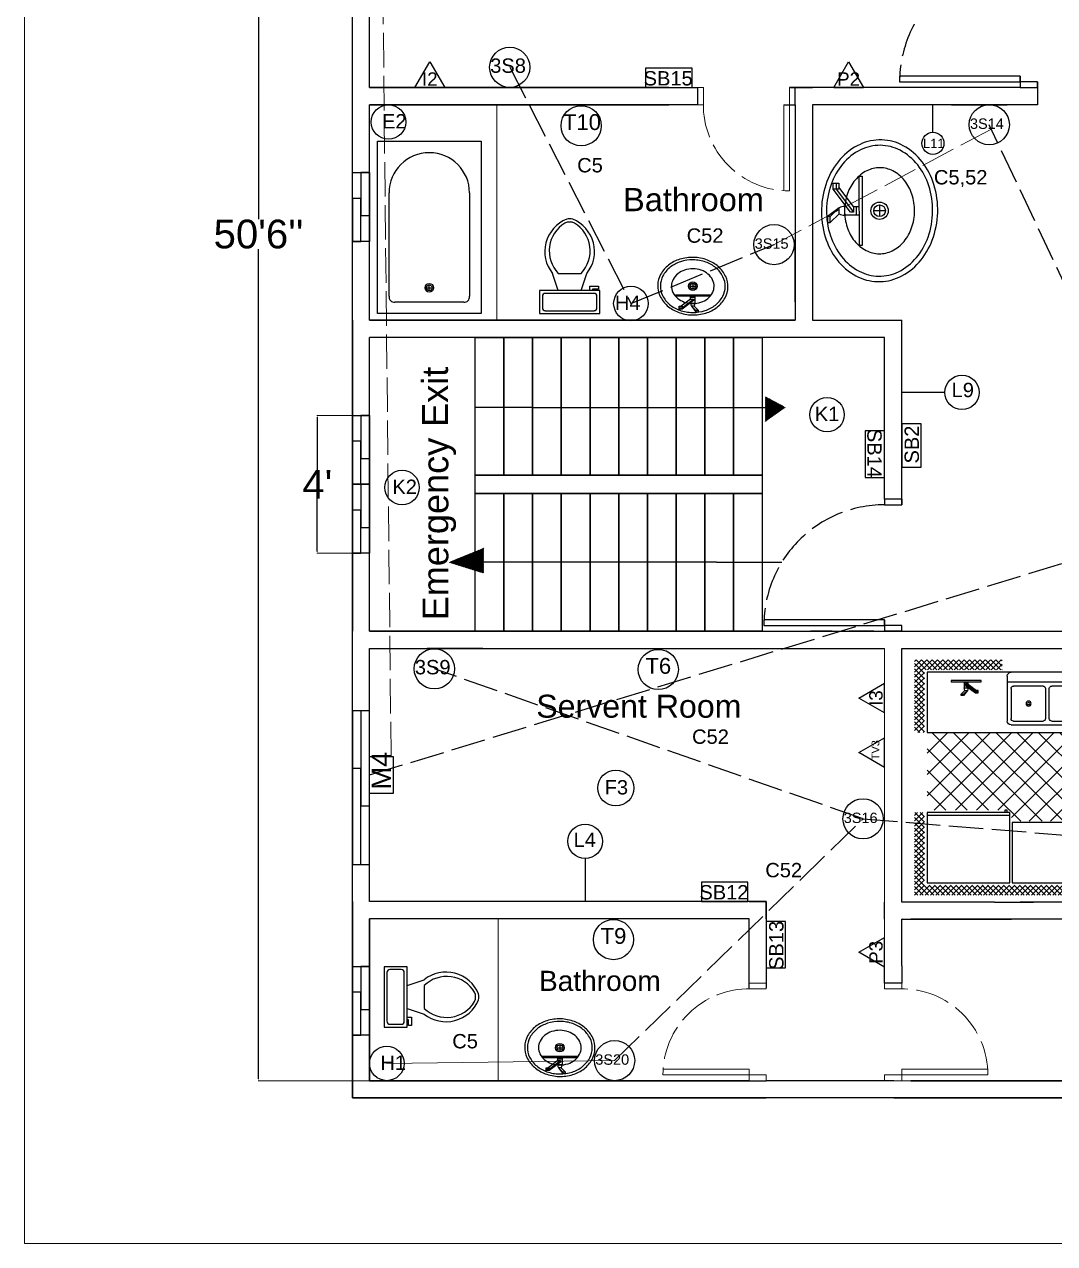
# Model space of a CAD drawing. Header units: inches. Extents: x 1396 to 31789, y 4626 to 27828.
# Drawn here: x 22454.5 to 22813.2, y 26054 to 26478.6 of the extents above; entities that cross this region are included whole.
import ezdxf
from ezdxf.enums import TextEntityAlignment as Align

# ---------------------------------------------------------------- set-up
doc = ezdxf.new("R2010")
doc.units = ezdxf.units.IN
doc.header["$MEASUREMENT"] = 0
doc.linetypes.add('ACAD_ISO02W100', pattern=[15, 12, -3])
doc.layers.add('bath', color=4, linetype='Continuous')
doc.layers.add('Heavy Load', color=3, linetype='ACAD_ISO02W100')
doc.layers.add('text', color=6, linetype='Continuous', lineweight=9)
doc.styles.add('Arial', font='arial.ttf')
doc.styles.get("Standard").update_dxf_attribs({"font": 'arial.ttf'})
doc.dimstyles.new('civil layout', dxfattribs={"dimtxt": 10, "dimasz": 0.625, "dimexe": 0.18, "dimexo": 0.0625, "dimgap": 0.09, "dimtad": 0, "dimtih": 1, "dimtoh": 1, "dimdec": 1, "dimzin": 0, "dimdsep": 46, "dimlunit": 4, "dimtxsty": 'Standard', "dimcen": 0.09, "dimclrd": 256, "dimclre": 256, "dimclrt": 256, "dimadec": 0, "dimazin": 0, "dimtfac": 1.5, "dimtdec": 1, "dimtofl": 0, "dimtmove": 0, "dimatfit": 0, "dimfxl": 1, "dimtolj": 1, "dimtzin": 0, "dimlwe": -1, "dimarcsym": 0})

# ---------------------------------------------------------------- blocks, each defined once
blk = doc.blocks.new('*D299')
at = {"layer": 'Defpoints', "color": 0, "transparency": 16777216}
for p in [(22574.7, 26710.71), (22536.04, 26110.71), (22574.7, 26110.71)]:
    blk.add_point(p, dxfattribs=at)
at = {"layer": 'text', "transparency": 16777216}
for p, q in [((22574.64, 26710.71), (22535.86, 26710.71)), ((22574.64, 26110.71), (22535.86, 26110.71))]:
    blk.add_line(p, q, dxfattribs=at)
at = {"layer": 'text', "lineweight": -2, "transparency": 16777216}
for p, q in [((22536.04, 26710.08), (22536.04, 26410.71)), ((22536.04, 26111.33), (22536.04, 26400.31))]:
    blk.add_line(p, q, dxfattribs=at)
at = {"layer": 'text', "transparency": 16777216}
for points in [[(22535.93, 26710.08), (22536.14, 26710.08), (22536.04, 26710.71)], [(22535.93, 26111.33), (22536.14, 26111.33), (22536.04, 26110.71)]]:
    blk.add_solid(points, dxfattribs=at)
at = {"layer": 'text', "transparency": 16777216, "insert": (22536.04, 26405.51), "char_height": 10, "attachment_point": 5}
blk.add_mtext("\\A1;50'6''", dxfattribs=at)
blk = doc.blocks.new('Toilet - top')
for p, q in [((9.5, -6), (9.5, -2)), ((-8, -8.5), (-8, -8)), ((-7, -8), (-7, -9.5)), ((-4, -8), (-6, -14)), ((4, -8), (6, -14)), ((-10, -8.5), (-8, -8.5)), ((-10, -9.5), (-10, -8.5)), ((-7, -9.5), (-10, -9.5)), ((4, -14), (-4, -14))]:
    blk.add_line(p, q)
blk.add_lwpolyline([(10.5, -8), (10.5, 0), (-10.5, 0), (-10.5, -8)], close=True)
for points in [[(-9.5, -2), (-9.5, -6)], [(8.5, -1), (-8.5, -1)], [(-8.5, -7), (8.5, -7)]]:
    blk.add_lwpolyline(points)
for centre, radius, start, end in [((-8.62, -1.88), 0.884, 81.8699, 188.1301), ((8.62, -1.88), 0.884, 351.8699, 98.1301), ((-8.62, -6.12), 0.884, 171.8699, 278.1301), ((8.62, -6.12), 0.884, 261.8699, 8.1301), ((3.52, -21.58), 12.17, 141.4691, 247.9714), ((4.2, -21.82), 11.33, 136.3677, 238.9468), ((-3.52, -21.58), 12.17, 292.0284, 38.5307), ((-4.2, -21.82), 11.33, 301.053, 43.6321), ((0, -27.88), 4, 245.7318, 294.2682), ((0, -29), 4, 254.8605, 285.1395)]:
    blk.add_arc(centre, radius, start, end)
blk = doc.blocks.new('Faucet - single handle front')
for p, q in [((-2, 6), (-2, 5.5)), ((-1, 6), (-2, 6)), ((-0.5, 4), (-2, 5.5)), ((-2, 5.5), (-1, 5.5)), ((-1, 5.5), (-1, 6)), ((0.5, 4), (-1, 6)), ((-1, 5.5), (0.5, 4)), ((-0.25, 2), (3.75, 5)), ((3.75, 4.5), (-0.25, 1.5)), ((3.75, 4.5), (3.75, 5)), ((3.75, 5), (4.75, 5)), ((3.75, 4), (3.75, 4.5)), ((4.75, 4.5), (3.75, 4.5)), ((4.75, 5), (4.75, 4.5)), ((4.75, 4.5), (4.75, 4)), ((-0.75, 3), (0.75, 3)), ((-0.75, 0.5), (-0.75, 3)), ((-0.5, 4), (0.5, 4)), ((0.75, 1.5), (4.08742, 4.003)), ((0.75, 3), (0.75, 2.7386)), ((4.75, 4), (3.75, 4)), ((-0.75, 1), (0.75, 1)), ((-0.25, 1.5), (-0.25, 2)), ((0.75, 1.5), (-0.25, 1.5)), ((0.75, 1.5), (0.75, 0.5))]:
    blk.add_line(p, q)
blk.add_lwpolyline([(-6, 0), (-6, 0.5), (6, 0.5), (6, 0)], close=True)
for centre, start, end in [((1.25426, 3.0302), 151.0646, 180.8629), ((-1.25426, 3.0302), 359.1371, 28.93536)]:
    blk.add_arc(centre, 2.00448, start, end)
blk = doc.blocks.new('Kitchen Layout - 7 x 8 ft')
for p, q in [((-5, 81.32), (2.68, 89)), ((-5, 83.44), (0.56, 89)), ((-5, 85.56), (-1.56, 89)), ((-5, 87.68), (-3.68, 89)), ((-1, 84.97), (-5, 88.97)), ((1.09, 85), (-2.91, 89)), ((3.21, 85), (-0.79, 89)), ((0.81, 85), (4.81, 89)), ((5.34, 85), (1.34, 89)), ((2.93, 85), (6.93, 89)), ((7.46, 85), (3.46, 89)), ((5.05, 85), (9.05, 89)), ((9.58, 85), (5.58, 89)), ((7.17, 85), (11.17, 89)), ((11.7, 85), (7.7, 89)), ((9.29, 85), (13.29, 89)), ((13.82, 85), (9.82, 89)), ((11.41, 85), (15.41, 89)), ((15.94, 85), (11.94, 89)), ((13.53, 85), (17.53, 89)), ((18.06, 85), (14.06, 89)), ((15.65, 85), (19.65, 89)), ((20.18, 85), (16.18, 89)), ((17.78, 85), (21.78, 89)), ((22.31, 85), (18.31, 89)), ((19.9, 85), (23.9, 89)), ((24.43, 85), (20.43, 89)), ((22.02, 85), (26.02, 89)), ((26.55, 85), (22.55, 89)), ((24.14, 85), (28.14, 89)), ((28.67, 85), (24.67, 89)), ((26.26, 85), (30.26, 89)), ((30.79, 85), (26.79, 89)), ((28.38, 85), (32.38, 89)), ((32.91, 85), (28.91, 89)), ((30.5, 85), (34.5, 89)), ((35.03, 85), (31.03, 89)), ((32.63, 85), (36.63, 89)), ((37.16, 85), (33.16, 89)), ((34.75, 85), (38.75, 89)), ((39.28, 85), (35.28, 89)), ((36.87, 85), (40.87, 89)), ((41.4, 85), (37.4, 89)), ((38.99, 85), (42.99, 89)), ((43.52, 85), (39.52, 89)), ((41.11, 85), (45.11, 89)), ((45.64, 85), (41.64, 89)), ((43.23, 85), (47.23, 89)), ((47.76, 85), (43.76, 89)), ((45.35, 85), (49.35, 89)), ((49.88, 85), (45.88, 89)), ((47.47, 85), (51.47, 89)), ((52, 85), (48, 89)), ((49.6, 85), (53.6, 89)), ((54.13, 85), (50.13, 89)), ((51.72, 85), (55.72, 89)), ((56.25, 85), (52.25, 89)), ((53.84, 85), (57.84, 89)), ((58.37, 85), (54.37, 89)), ((55.96, 85), (59.96, 89)), ((60.49, 85), (56.49, 89)), ((58.08, 85), (62.08, 89)), ((62.61, 85), (58.61, 89)), ((60.2, 85), (64.2, 89)), ((64.73, 85), (60.73, 89)), ((62.32, 85), (66.32, 89)), ((66.85, 85), (62.85, 89)), ((64.45, 85), (68.45, 89)), ((68.97, 85), (64.97, 89)), ((66.57, 85), (70.57, 89)), ((71.1, 85), (67.1, 89)), ((68.69, 85), (72.69, 89)), ((73.22, 85), (69.22, 89)), ((70.81, 85), (74.81, 89)), ((75.34, 85), (71.34, 89)), ((72.93, 85), (76.93, 89)), ((77.46, 85), (73.46, 89)), ((75.05, 85), (79.05, 89)), ((79.58, 85), (75.58, 89)), ((77.17, 85), (81.17, 89)), ((81.7, 85), (77.7, 89)), ((79.29, 85), (83.29, 89)), ((83.82, 85), (79.82, 89)), ((81.42, 85), (85.42, 89)), ((85.95, 85), (81.95, 89)), ((83.54, 85), (87.54, 89)), ((88.07, 85), (84.07, 89)), ((85.66, 85), (89.66, 89)), ((90.19, 85), (86.19, 89)), ((87.78, 85), (91.78, 89)), ((92.31, 85), (88.31, 89)), ((89.9, 85), (93.9, 89)), ((94.43, 85), (90.43, 89)), ((92.02, 85), (96.02, 89)), ((96.55, 85), (92.55, 89)), ((94.14, 85), (98.14, 89)), ((101, 82.67), (94.67, 89)), ((96.27, 85), (100.27, 89)), ((101, 84.79), (96.79, 89)), ((101, 86.92), (98.92, 89)), ((-1, 82.85), (-5, 86.85)), ((-1, 80.73), (-5, 84.73)), ((-5, 79.19), (-1, 83.19)), ((34, 84), (96, 84)), ((34, 60), (34, 84)), ((96, 84), (96, 60)), ((97, 83.61), (101, 87.61)), ((97, 81.49), (101, 85.49)), ((101, 80.55), (97, 84.55)), ((97, 79.37), (101, 83.37)), ((-1, 78.61), (-5, 82.61)), ((-5, 77.07), (-1, 81.07)), ((-1, 76.49), (-5, 80.49)), ((-5, 74.95), (-1, 78.95)), ((-1, 74.36), (-5, 78.36)), ((74, 81), (95, 81)), ((101, 78.43), (97, 82.43)), ((97, 77.25), (101, 81.25)), ((101, 76.31), (97, 80.31)), ((97, 75.13), (101, 79.13)), ((101, 74.19), (97, 78.19)), ((-5, 72.83), (-1, 76.83)), ((-1, 72.24), (-5, 76.24)), ((-5, 70.71), (-1, 74.71)), ((-1, 70.12), (-5, 74.12)), ((97, 73.01), (101, 77.01)), ((101, 72.07), (97, 76.07)), ((97, 70.89), (101, 74.89)), ((101, 69.95), (97, 73.95)), ((-5, 68.59), (-1, 72.59)), ((-1, 68), (-5, 72)), ((-5, 66.47), (-1, 70.47)), ((-1, 65.88), (-5, 69.88)), ((-5, 64.35), (-1, 68.35)), ((97, 68.76), (101, 72.76)), ((101, 67.82), (97, 71.82)), ((97, 66.64), (101, 70.64)), ((101, 65.7), (97, 69.7)), ((97, 64.52), (101, 68.52)), ((-1, 63.76), (-5, 67.76)), ((-5, 62.22), (-1, 66.22)), ((-1, 61.64), (-5, 65.64)), ((-5, 60.1), (-1, 64.1)), ((-1, 59.52), (-5, 63.52)), ((101, 63.58), (97, 67.58)), ((97, 62.4), (101, 66.4)), ((101, 61.46), (97, 65.46)), ((97, 60.28), (101, 64.28)), ((100.34, 60), (97, 63.34)), ((-5, 57.98), (-1, 61.98)), ((-1, 57.39), (-5, 61.39)), ((-1.73, 56), (-5, 59.27)), ((-4.86, 56), (-1, 59.86)), ((10.4, 24), (45.9, 59.5)), ((18.88, 24), (54.38, 59.5)), ((27.37, 24), (62.87, 59.5)), ((33.03, 55.11), (37.41, 59.5)), ((96, 60), (34, 60)), ((35.85, 24), (71.35, 59.5)), ((76.2, 24), (40.7, 59.5)), ((84.68, 24), (49.18, 59.5)), ((93.17, 24), (57.67, 59.5)), ((61.31, 24), (96, 58.69)), ((96, 29.65), (66.15, 59.5)), ((80, 60), (80, 59)), ((82, 59), (82, 60)), ((87, 59), (87, 60)), ((89, 60), (89, 59)), ((98.22, 60), (97, 61.22)), ((98.84, 60), (101, 62.16)), ((100.96, 60), (101, 60.04)), ((-3.85, 56), (-5, 57.15)), ((-2.74, 56), (-1, 57.74)), ((0, 57), (33, 57)), ((0, 30.57), (24.43, 55)), ((0, 39.06), (15.94, 55)), ((0, 47.54), (7.46, 55)), ((1.91, 24), (32.91, 55)), ((33.77, 24), (2.77, 55)), ((42.26, 24), (11.26, 55)), ((50.74, 24), (19.74, 55)), ((59.23, 24), (28.23, 55)), ((31, 55), (31, 56)), ((32, 55), (31, 55)), ((32, 56), (32, 55)), ((67.71, 24), (33.68, 58.04)), ((44.34, 24), (77.84, 57.5)), ((52.82, 24), (86.32, 57.5)), ((96, 38.14), (76.64, 57.5)), ((96, 46.63), (85.13, 57.5)), ((96, 55.11), (93.57, 57.54)), ((25.29, 24), (0, 49.29)), ((69.79, 24), (96, 50.21)), ((16.8, 24), (0, 40.8)), ((78.28, 24), (96, 41.72)), ((8.32, 24), (0, 32.32)), ((86.76, 24), (96, 33.24)), ((95.25, 24), (96, 24.75)), ((-5, 21.92), (-2.92, 24)), ((-5, 19.8), (-1, 23.8)), ((-1, 19.21), (-5, 23.21)), ((-5, 17.68), (-1, 21.68)), ((-1, 17.09), (-5, 21.09)), ((-5, 15.55), (-1, 19.55)), ((-1, 21.33), (-3.67, 24)), ((-1, 23.45), (-1.55, 24)), ((0, 24), (96, 24)), ((0, 0), (0, 24)), ((96, 24), (96, 0)), ((97, 22.1), (98.9, 24)), ((97, 19.97), (101, 23.97)), ((101, 19.03), (97, 23.03)), ((97, 17.85), (101, 21.85)), ((101, 16.91), (97, 20.91)), ((97, 15.73), (101, 19.73)), ((101, 21.16), (98.16, 24)), ((101, 23.28), (100.28, 24)), ((-1, 14.97), (-5, 18.97)), ((-5, 13.43), (-1, 17.43)), ((-1, 12.85), (-5, 16.85)), ((-5, 11.31), (-1, 15.31)), ((-1, 10.73), (-5, 14.73)), ((47.25, 6.5), (47.25, 18.5)), ((48.75, 18.5), (48.75, 6.5)), ((101, 14.79), (97, 18.79)), ((97, 13.61), (101, 17.61)), ((101, 12.67), (97, 16.67)), ((97, 11.49), (101, 15.49)), ((-5, 9.19), (-1, 13.19)), ((-1, 8.6), (-5, 12.6)), ((-5, 7.07), (-1, 11.07)), ((-1, 6.48), (-5, 10.48)), ((101, 10.55), (97, 14.55)), ((97, 9.37), (101, 13.37)), ((101, 8.43), (97, 12.43)), ((97, 7.25), (101, 11.25)), ((101, 6.31), (97, 10.31)), ((-5, 4.95), (-1, 8.95)), ((-1, 4.36), (-5, 8.36)), ((-5, 2.83), (-1, 6.83)), ((-1, 2.24), (-5, 6.24)), ((97, 5.12), (101, 9.12)), ((101, 4.18), (97, 8.18)), ((97, 3), (101, 7)), ((101, 2.06), (97, 6.06)), ((97, 0.88), (101, 4.88)), ((-5, 0.71), (-1, 4.71)), ((-1, 0.12), (-5, 4.12)), ((-5, -1.42), (-1, 2.58)), ((2, -5), (-5, 2)), ((-5, -3.54), (-1, 0.46)), ((96, 0), (0, 0)), ((64, 4), (32, 4)), ((93.24, -5), (101, 2.76)), ((95.36, -5), (101, 0.64)), ((101, -0.06), (97, 3.94)), ((101, -2.18), (97, 1.82)), ((-0.12, -5), (-5, -0.12)), ((-2.25, -5), (-5, -2.25)), ((-4.37, -5), (-5, -4.37)), ((-4.34, -5), (-0.34, -1)), ((-2.22, -5), (1.78, -1)), ((-0.1, -5), (3.9, -1)), ((4.12, -5), (0.12, -1)), ((2.02, -5), (6.02, -1)), ((6.24, -5), (2.24, -1)), ((4.14, -5), (8.14, -1)), ((8.36, -5), (4.36, -1)), ((6.27, -5), (10.27, -1)), ((10.48, -5), (6.48, -1)), ((8.39, -5), (12.39, -1)), ((12.6, -5), (8.6, -1)), ((10.51, -5), (14.51, -1)), ((14.73, -5), (10.73, -1)), ((12.63, -5), (16.63, -1)), ((16.85, -5), (12.85, -1)), ((14.75, -5), (18.75, -1)), ((18.97, -5), (14.97, -1)), ((16.87, -5), (20.87, -1)), ((21.09, -5), (17.09, -1)), ((18.99, -5), (22.99, -1)), ((23.21, -5), (19.21, -1)), ((21.11, -5), (25.11, -1)), ((25.33, -5), (21.33, -1)), ((23.24, -5), (27.24, -1)), ((27.45, -5), (23.45, -1)), ((25.36, -5), (29.36, -1)), ((29.57, -5), (25.57, -1)), ((27.48, -5), (30, -2.48)), ((30, -3.3), (27.7, -1)), ((29.6, -5), (30, -4.6)), ((30, -1.18), (29.82, -1)), ((66, -2.54), (67.54, -1)), ((66, -4.66), (69.66, -1)), ((69.88, -5), (66, -1.12)), ((67.76, -5), (66, -3.24)), ((67.78, -5), (71.78, -1)), ((72, -5), (68, -1)), ((69.9, -5), (73.9, -1)), ((74.12, -5), (70.12, -1)), ((72.03, -5), (76.03, -1)), ((76.24, -5), (72.24, -1)), ((74.15, -5), (78.15, -1)), ((78.36, -5), (74.36, -1)), ((76.27, -5), (80.27, -1)), ((80.49, -5), (76.49, -1)), ((78.39, -5), (82.39, -1)), ((82.61, -5), (78.61, -1)), ((80.51, -5), (84.51, -1)), ((84.73, -5), (80.73, -1)), ((82.63, -5), (86.63, -1)), ((86.85, -5), (82.85, -1)), ((84.75, -5), (88.75, -1)), ((88.97, -5), (84.97, -1)), ((86.88, -5), (90.88, -1)), ((91.09, -5), (87.09, -1)), ((89, -5), (93, -1)), ((93.21, -5), (89.21, -1)), ((91.12, -5), (95.12, -1)), ((95.34, -5), (91.34, -1)), ((97.46, -5), (93.46, -1)), ((99.58, -5), (95.58, -1)), ((101, -4.3), (97, -0.3)), ((97.48, -5), (101, -1.48)), ((99.6, -5), (101, -3.6))]:
    blk.add_line(p, q)
for points in [[(0, 56), (0, 84), (33, 84), (33, 56)], [(74, 60), (74, 84), (95, 84), (95, 60)], [(76, 58), (76, 59), (93, 59), (93, 58)]]:
    blk.add_lwpolyline(points, close=True)
for points in [[(32, 1.5), (32, 19.5)], [(33.5, 21), (62.5, 21)], [(34.5, 19.5), (46.25, 19.5)], [(49.75, 19.5), (61.5, 19.5)], [(64, 19.5), (64, 1.5)], [(33.5, 6.5), (33.5, 18.5)], [(62.5, 18.5), (62.5, 6.5)], [(46.25, 5.5), (34.5, 5.5)], [(61.5, 5.5), (49.75, 5.5)], [(62.5, 0), (33.5, 0)]]:
    blk.add_lwpolyline(points)
for centre, radius in [((80, 75), 4), ((80, 75), 3), ((89, 75), 3), ((80, 75), 2), ((80, 75), 1), ((89, 75), 2), ((89, 75), 1), ((80, 66), 3), ((89, 66), 4), ((89, 66), 3), ((80, 66), 2), ((80, 66), 1), ((89, 66), 2), ((89, 66), 1), ((40.5, 12.5), 1), ((40.5, 12.5), 0.5), ((55.5, 12.5), 1), ((55.5, 12.5), 0.5)]:
    blk.add_circle(centre, radius)
for centre, radius, start, end in [((33.5, 19.5), 1.5, 90, 180), ((34.5, 18.5), 1, 90, 180), ((46.25, 18.5), 1, 0, 90), ((49.75, 18.5), 1, 90, 180), ((61.5, 18.5), 1, 0, 90), ((62.5, 19.5), 1.5, 0, 90), ((34.5, 6.5), 1, 180, 270), ((46.25, 6.5), 1, 270, 0), ((49.75, 6.5), 1, 180, 270), ((61.5, 6.5), 1, 270, 0), ((33.5, 1.5), 1.5, 180, 270), ((62.5, 1.5), 1.5, 270, 0)]:
    blk.add_arc(centre, radius, start, end)
blk = doc.blocks.new('kitchen')
for name, p in [('Kitchen Layout - 7 x 8 ft', (-101, 3.6)), ('Faucet - single handle front', (-85.44, 6.84))]:
    blk.add_blockref(name, p)
blk = doc.blocks.new('Bath Tub - 26 x 60 in.')
for p, q in [((8, -18), (10, -18)), ((9, -17), (9, -19))]:
    blk.add_line(p, q)
blk.add_lwpolyline([(0, -36), (0, 0), (60, 0), (60, -36)], close=True)
for points in [[(6, -4), (42, -4)], [(4, -30), (4, -6)], [(42, -32), (6, -32)]]:
    blk.add_lwpolyline(points)
for radius in [1.5, 1]:
    blk.add_circle((9, -18), radius)
for centre, radius, start, end in [((5.75, -5.75), 1.77, 81.8699, 188.1301), ((42, -18), 14, 270, 90), ((5.75, -30.25), 1.77, 171.8699, 278.1301)]:
    blk.add_arc(centre, radius, start, end)
blk = doc.blocks.new('Sink - Oval top')
for p, q in [((-1, 0), (1, 0)), ((0, 1), (0, -1))]:
    blk.add_line(p, q)
at = {"linetype": 'Continuous'}
for points in [[(-12.23, 0.39, 0.117634), (-11.46, -3.36, 0.104469), (-8.88, -6.8, 0.090016), (-5.08, -9.07, 0.08192), (-0.32, -10.02, 0.08192), (4.49, -9.38, 0.090016), (8.42, -7.36, 0.104469), (11.22, -4.09, 0.117634), (12.23, -0.39, 0.117634), (11.46, 3.36, 0.104469), (8.88, 6.8, 0.090016), (5.08, 9.07, 0.08192), (0.32, 10.02, 0.08192), (-4.49, 9.38, 0.090016), (-8.42, 7.36, 0.104469), (-11.22, 4.09, 0.117634)], [(-11.29, 0.16, 0.118622), (-10.52, -3.25, 0.104678), (-8.07, -6.36, 0.089562), (-4.54, -8.37, 0.081185), (-0.13, -9.15, 0.081185), (4.3, -8.49, 0.089562), (7.89, -6.58, 0.104678), (10.42, -3.55, 0.118622), (11.29, -0.16, 0.118622), (10.52, 3.25, 0.104678), (8.07, 6.36, 0.089562), (4.54, 8.37, 0.081185), (0.13, 9.15, 0.081185), (-4.3, 8.49, 0.089562), (-7.89, 6.58, 0.104678), (-10.42, 3.55, 0.118622)], [(-7.42, 0.08, 0.118283), (-6.91, -2.17, 0.104607), (-5.29, -4.21, 0.089718), (-2.97, -5.53, 0.081436), (-0.07, -6.04, 0.081436), (2.84, -5.59, 0.089718), (5.2, -4.33, 0.104607), (6.86, -2.32, 0.118283), (7.42, -0.08, 0.118283), (6.91, 2.17, 0.104607), (5.29, 4.21, 0.089718), (2.97, 5.53, 0.081436), (0.07, 6.04, 0.081436), (-2.84, 5.59, 0.089718), (-5.2, 4.33, 0.104607), (-6.86, 2.32, 0.118283)]]:
    blk.add_lwpolyline(points, format="xyb", close=True, dxfattribs=at)
for radius in [1.5, 1]:
    blk.add_circle((0, 0), radius)
blk = doc.blocks.new('*D313')
at = {"layer": 'Defpoints', "color": 0, "transparency": 16777216}
for p in [(22568.7, 26342.41), (22556.5, 26294.41), (22568.7, 26294.41)]:
    blk.add_point(p, dxfattribs=at)
at = {"layer": 'text', "transparency": 16777216}
for p, q in [((22568.64, 26342.41), (22556.32, 26342.41)), ((22568.64, 26294.41), (22556.32, 26294.41))]:
    blk.add_line(p, q, dxfattribs=at)
at = {"layer": 'text', "lineweight": -2, "transparency": 16777216}
for p, q in [((22556.5, 26341.78), (22556.5, 26323.5)), ((22556.5, 26295.03), (22556.5, 26313.32))]:
    blk.add_line(p, q, dxfattribs=at)
at = {"layer": 'text', "transparency": 16777216}
for points in [[(22556.4, 26341.78), (22556.6, 26341.78), (22556.5, 26342.41)], [(22556.4, 26295.03), (22556.6, 26295.03), (22556.5, 26294.41)]]:
    blk.add_solid(points, dxfattribs=at)
at = {"layer": 'text', "transparency": 16777216, "insert": (22556.5, 26318.41), "char_height": 10, "attachment_point": 5}
blk.add_mtext("\\A1;4'", dxfattribs=at)

msp = doc.modelspace()

# ---------------------------------------------------------------- hatches: boundary and pattern name
h = msp.add_hatch()
h.set_pattern_fill('ANSI31', color=256, angle=90)
h.set_pattern_definition([(135, (22765.86607, 26090.14591), (-0.08838835, -0.08838835), [])])
h.paths.add_polyline_path([(22712.55, 26348.88), (22712.55, 26345.15), (22719.41, 26345.15)])
h.paths.add_polyline_path([(22712.55, 26345.15), (22712.55, 26340.31), (22719.41, 26345.15)])
h = msp.add_hatch()
h.set_pattern_fill('ANSI31', color=256, angle=270)
h.set_pattern_definition([(315, (22561.04702, 26546.26727), (0.08838835, 0.08838835), [])])
h.paths.add_polyline_path([(22614.37, 26287.53), (22614.37, 26291.26), (22602.41, 26291.26)])
h.paths.add_polyline_path([(22614.37, 26291.26), (22614.37, 26296.11), (22602.41, 26291.26)])

# ---------------------------------------------------------------- linework, layer by layer
at = {"color": 0}
for p, q in [((22590.5, 26456.56), (22595.68, 26465.54)), ((22595.68, 26465.54), (22600.87, 26456.56)), ((22736.32, 26456.56), (22741.5, 26465.54)), ((22741.5, 26465.54), (22746.68, 26456.56)), ((22590.5, 26456.56), (22600.87, 26456.56)), ((22736.32, 26456.56), (22746.68, 26456.56)), ((22745.02, 26243.96), (22754, 26249.14)), ((22754, 26238.78), (22754, 26249.14)), ((22754, 26238.78), (22745.02, 26243.96)), ((22745.02, 26224.96), (22754, 26230.14)), ((22754, 26219.78), (22754, 26230.14)), ((22754, 26219.78), (22745.02, 26224.96)), ((22745.02, 26155.41), (22754, 26160.6)), ((22754, 26150.23), (22754, 26160.6)), ((22754, 26150.23), (22745.02, 26155.41))]:
    msp.add_line(p, q, dxfattribs=at)
for p, q in [((22770.85, 26441), (22770.85, 26450.6)), ((22796.74, 26450.5), (22777.35, 26450.5)), ((22722.92, 26381.96), (22722.92, 26401.35)), ((22574.7, 26375.55), (22722.92, 26375.55)), ((22676.99, 26375.55), (22676.7, 26375.55)), ((22728.92, 26375.55), (22760, 26375.55)), ((22568.7, 26369.55), (22568.7, 26367.55)), ((22670.7, 26369.55), (22574.7, 26369.55)), ((22705.46, 26369.55), (22574.7, 26369.55)), ((22676.7, 26369.55), (22676.99, 26369.55)), ((22754, 26369.55), (22682.99, 26369.55)), ((22774.99, 26350.41), (22760, 26350.41)), ((22631.46, 26345.15), (22611.46, 26345.15)), ((22631.46, 26345.15), (22715.46, 26345.15)), ((22712.55, 26340.31), (22715.46, 26345.15)), ((22614.37, 26296.11), (22611.46, 26291.26)), ((22695.46, 26291.26), (22611.46, 26291.26)), ((22695.46, 26291.26), (22718.22, 26291.26)), ((22710.46, 26267.26), (22719.24, 26267.26)), ((22735.74, 26267.26), (22728.24, 26267.26)), ((22750.24, 26267.26), (22741.74, 26267.26)), ((22574.7, 26261.26), (22754, 26261.26)), ((22614.19, 26261.26), (22594.81, 26261.26)), ((22649.77, 26188.07), (22649.77, 26173.08)), ((22653.02, 26110.71), (22672.41, 26110.71))]:
    msp.add_line(p, q)
at = {"color": 7}
for p, q in [((22760, 26313.26), (22760, 26375.55)), ((22754, 26313.26), (22754, 26369.55)), ((22763.25, 26267.26), (23055.31, 26267.26)), ((22760, 26261.26), (22760.5, 26261.26)), ((22760, 26172.9), (22760, 26261.26)), ((22760.25, 26261.26), (22763.25, 26261.26)), ((22763.25, 26261.26), (23055.31, 26261.26)), ((22760.2, 26172.9), (22760, 26172.9)), ((22795.28, 26172.9), (22805.91, 26172.9)), ((22760, 26150.71), (22760, 26166.9)), ((22760.2, 26166.9), (22760, 26166.9))]:
    msp.add_line(p, q, dxfattribs=at)
for points in [[(23420.7, 26104.71), (22568.7, 26104.71), (22568.7, 26716.71), (23420.7, 26716.71), (23420.7, 26385.14)], [(22568.7, 26450.56), (22568.7, 26638.71)], [(22574.7, 26456.56), (22574.7, 26632.71)], [(22574.7, 26456.56), (22574.7, 26632.71)], [(22678.92, 26456.56), (22574.7, 26456.56), (22574.7, 26632.71), (22576.7, 26632.71)], [(22801.26, 26460.56), (22801.26, 26456.56), (22720.92, 26456.56)], [(22568.7, 26369.55), (22568.7, 26369.55), (22568.7, 26456.56)], [(22574.7, 26456.56), (22678.92, 26456.56)], [(22574.7, 26456.56), (22580.7, 26456.56)], [(22682.92, 26456.56), (22688.92, 26456.56), (22688.92, 26450.56), (22682.92, 26450.56)], [(22720.92, 26456.56), (22728.92, 26456.56)], [(22722.92, 26450.56), (22722.92, 26456.56), (22728.92, 26456.56)], [(22722.92, 26450.56), (22722.92, 26456.56), (22728.92, 26456.56)], [(22807.26, 26458.56), (22807.26, 26450.56), (22728.92, 26450.56)], [(22574.7, 26375.55), (22574.7, 26450.56)], [(22574.7, 26410.71), (22574.7, 26450.56)], [(22718.92, 26450.56), (22722.92, 26450.56), (22722.92, 26375.55), (22574.7, 26375.55), (22574.7, 26450.56), (22678.92, 26450.56)], [(22678.92, 26450.56), (22574.7, 26450.56)], [(22580.7, 26450.56), (22574.7, 26450.56)], [(22676.92, 26450.56), (22670.92, 26450.56)], [(22682.92, 26450.56), (22676.92, 26450.56)], [(22728.92, 26450.56), (22728.92, 26375.55)], [(22568.7, 26369.55), (22568.7, 26375.55)], [(22574.7, 26375.55), (22676.7, 26375.55)], [(22574.7, 26267.26), (22574.7, 26369.55)], [(22728.92, 26369.55), (22574.7, 26369.55)], [(22574.7, 26365.55), (22574.7, 26369.55)], [(22676.7, 26369.55), (22574.7, 26369.55)], [(22754, 26369.55), (22682.99, 26369.55)], [(22760, 26313.26), (22760, 26311.26)], [(22568.7, 26261.26), (22568.7, 26267.26)], [(22763.25, 26104.71), (22568.7, 26104.71), (22568.7, 26267.26)], [(22676.99, 26267.26), (22574.7, 26267.26)], [(22574.7, 26267.26), (22676.99, 26267.26)], [(22676.99, 26267.26), (22574.7, 26267.26)], [(22574.7, 26267.26), (22676.99, 26267.26)], [(22574.7, 26267.26), (22763.25, 26267.26)], [(22682.99, 26267.26), (22754.2, 26267.26)], [(22754, 26267.26), (22760, 26267.26)], [(22754, 26267.26), (22760, 26267.26)], [(22754.2, 26267.26), (22760.2, 26267.26)], [(22754.2, 26267.26), (22760.2, 26267.26)], [(22754.25, 26267.26), (22754.25, 26267.26), (22760.25, 26267.26)], [(22574.7, 26236.5), (22574.7, 26261.26)], [(22574.7, 26173.08), (22574.7, 26261.26), (22754, 26261.26)], [(22568.7, 26173.08), (22568.7, 26104.71), (22712.85, 26104.71)], [(22712.85, 26167.08), (22712.85, 26173.08), (22574.7, 26173.08)], [(22664.65, 26173.08), (22576.85, 26173.08)], [(22706.85, 26173.08), (22702.83, 26173.08)], [(22706.85, 26173.08), (22712.85, 26173.08), (22712.85, 26167.08)], [(22754, 26166.9), (22754, 26172.9)], [(22792.28, 26172.9), (22760.2, 26172.9)], [(22792.28, 26172.9), (22798.28, 26172.9)], [(23055.31, 26172.9), (22801.28, 26172.9)], [(22706.85, 26110.71), (22574.7, 26110.71), (22574.7, 26167.08)], [(22706.85, 26167.08), (22574.7, 26167.08), (22574.7, 26110.71), (22706.85, 26110.71)], [(22706.85, 26161.08), (22706.85, 26167.08)], [(22706.85, 26155.08), (22706.85, 26167.08)], [(22712.85, 26167.08), (22712.85, 26161.08)], [(22760.2, 26166.9), (22798.28, 26166.9)], [(23099.31, 26166.9), (23099.31, 26110.71), (22763.2, 26110.71)], [(22763.2, 26110.71), (23099.31, 26110.71), (23099.31, 26166.9)], [(23055.31, 26166.9), (22763.2, 26166.9)], [(22798.28, 26166.9), (22798.28, 26166.9), (22792.28, 26166.9)], [(22706.85, 26155.08), (22706.85, 26161.08)], [(22712.85, 26161.08), (22712.85, 26155.08)], [(22706.85, 26149.08), (22706.85, 26155.08)], [(22712.85, 26155.08), (22712.85, 26149.08)], [(22706.85, 26143.08), (22706.85, 26149.08)], [(22712.85, 26149.08), (22712.85, 26143.08)], [(22760, 26150.71), (22760, 26144.71), (22754, 26144.71), (22754, 26150.71)], [(22574.7, 26104.71), (22568.7, 26104.71), (22568.7, 26110.71)], [(22706.85, 26110.71), (22712.85, 26110.71)], [(22706.85, 26110.71), (22712.85, 26110.71)], [(22757.25, 26110.71), (22712.85, 26110.71)], [(22712.85, 26104.71), (22706.85, 26104.71)], [(22712.85, 26104.71), (22706.85, 26104.71)], [(22757.2, 26104.71), (23105.31, 26104.71)]]:
    msp.add_lwpolyline(points)
for points in [[(22670.82, 26456.56), (22687.02, 26456.56), (22687.02, 26463.29), (22670.82, 26463.29)], [(22621.46, 26321.55), (22611.46, 26321.55), (22611.46, 26369.55), (22621.46, 26369.55)], [(22631.46, 26321.55), (22621.46, 26321.55), (22621.46, 26369.55), (22631.46, 26369.55)], [(22641.46, 26321.55), (22631.46, 26321.55), (22631.46, 26369.55), (22641.46, 26369.55)], [(22651.46, 26321.55), (22641.46, 26321.55), (22641.46, 26369.55), (22651.46, 26369.55)], [(22661.46, 26321.55), (22651.46, 26321.55), (22651.46, 26369.55), (22661.46, 26369.55)], [(22671.46, 26321.55), (22661.46, 26321.55), (22661.46, 26369.55), (22671.46, 26369.55)], [(22681.46, 26321.55), (22671.46, 26321.55), (22671.46, 26369.55), (22681.46, 26369.55)], [(22691.46, 26321.55), (22681.46, 26321.55), (22681.46, 26369.55), (22691.46, 26369.55)], [(22701.46, 26321.55), (22691.46, 26321.55), (22691.46, 26369.55), (22701.46, 26369.55)], [(22711.46, 26321.55), (22701.46, 26321.55), (22701.46, 26369.55), (22711.46, 26369.55)], [(22747.27, 26337.02), (22747.27, 26320.82), (22754, 26320.82), (22754, 26337.02)], [(22766.73, 26324.41), (22766.73, 26339.47), (22760, 26339.47), (22760, 26324.41)], [(22711.46, 26315.26), (22611.46, 26315.26), (22611.46, 26321.55), (22711.46, 26321.55)], [(22621.46, 26267.26), (22611.46, 26267.26), (22611.46, 26315.26), (22621.46, 26315.26)], [(22631.46, 26267.26), (22621.46, 26267.26), (22621.46, 26315.26), (22631.46, 26315.26)], [(22641.46, 26267.26), (22631.46, 26267.26), (22631.46, 26315.26), (22641.46, 26315.26)], [(22651.46, 26267.26), (22641.46, 26267.26), (22641.46, 26315.26), (22651.46, 26315.26)], [(22661.46, 26267.26), (22651.46, 26267.26), (22651.46, 26315.26), (22661.46, 26315.26)], [(22671.46, 26267.26), (22661.46, 26267.26), (22661.46, 26315.26), (22671.46, 26315.26)], [(22681.46, 26267.26), (22671.46, 26267.26), (22671.46, 26315.26), (22681.46, 26315.26)], [(22691.46, 26267.26), (22681.46, 26267.26), (22681.46, 26315.26), (22691.46, 26315.26)], [(22701.46, 26267.26), (22691.46, 26267.26), (22691.46, 26315.26), (22701.46, 26315.26)], [(22711.46, 26267.26), (22701.46, 26267.26), (22701.46, 26315.26), (22711.46, 26315.26)], [(22574.7, 26210.7), (22574.7, 26223.64), (22582.87, 26223.64), (22582.87, 26210.7)], [(22690.24, 26173.08), (22706.44, 26173.08), (22706.44, 26179.81), (22690.24, 26179.81)], [(22719.58, 26149.98), (22719.58, 26166.18), (22712.85, 26166.18), (22712.85, 26149.98)]]:
    msp.add_lwpolyline(points, close=True)
at = {"color": 1}
for points in [[(22759.26, 26460.56), (22759.26, 26458.56), (22801.26, 26458.56), (22801.26, 26460.56)], [(22801.26, 26458.56), (22801.26, 26456.56), (22807.26, 26456.56), (22807.26, 26458.56)], [(22754, 26313.26), (22754, 26311.26), (22760, 26311.26), (22760, 26313.26)], [(22712, 26271.26), (22712, 26269.26), (22754, 26269.26), (22754, 26271.26)], [(22754, 26269.26), (22754, 26267.26), (22760, 26267.26), (22760, 26269.26)]]:
    msp.add_lwpolyline(points, close=True, dxfattribs=at)
for points in [[(22801.26, 26460.56), (22801.26, 26456.56), (22807.26, 26456.56), (22807.26, 26458.56)], [(22760, 26311.26), (22760, 26313.26), (22754, 26313.26), (22754, 26311.26)], [(22754, 26271.26), (22754, 26267.26), (22760, 26267.26), (22760, 26269.26)]]:
    msp.add_lwpolyline(points, dxfattribs=at)
at = {"color": 146, "true_color": 0x105689}
for points in [[(22568.7, 26427), (22574.7, 26427), (22574.7, 26403), (22568.7, 26403)], [(22574.7, 26318.41), (22568.7, 26318.41), (22568.7, 26342.41), (22574.7, 26342.41)], [(22574.7, 26294.41), (22568.7, 26294.41), (22568.7, 26318.41), (22574.7, 26318.41)], [(22568.7, 26150.5), (22574.7, 26150.5), (22574.7, 26126.5), (22568.7, 26126.5)]]:
    msp.add_lwpolyline(points, close=True, dxfattribs=at)
at = {"color": 165, "true_color": 0x5e67af}
for points in [[(22574.7, 26427), (22571.7, 26427), (22571.7, 26412), (22574.7, 26412)], [(22571.7, 26418), (22568.7, 26418), (22568.7, 26403), (22571.7, 26403)], [(22571.7, 26327.41), (22574.7, 26327.41), (22574.7, 26342.41), (22571.7, 26342.41)], [(22568.7, 26318.41), (22571.7, 26318.41), (22571.7, 26333.41), (22568.7, 26333.41)], [(22571.7, 26303.41), (22574.7, 26303.41), (22574.7, 26318.41), (22571.7, 26318.41)], [(22568.7, 26294.41), (22571.7, 26294.41), (22571.7, 26309.41), (22568.7, 26309.41)], [(22574.7, 26150.5), (22571.7, 26150.5), (22571.7, 26135.5), (22574.7, 26135.5)], [(22571.7, 26141.5), (22568.7, 26141.5), (22568.7, 26126.5), (22571.7, 26126.5)]]:
    msp.add_lwpolyline(points, close=True, dxfattribs=at)
at = {"color": 0}
for points in [[(22568.7, 26375.55), (22568.7, 26369.55)], [(22568.7, 26369.55), (22568.7, 26267.26)], [(22574.7, 26267.26), (22574.7, 26369.55)], [(22760.2, 26267.26), (22754.2, 26267.26)]]:
    msp.add_lwpolyline(points, dxfattribs=at)
msp.add_lwpolyline([(22754.2, 26267.26), (22760.2, 26267.26), (22760.2, 26267.26), (22754.2, 26267.26)], close=True, dxfattribs=at)
at = {"color": 143, "true_color": 0x7aafdf}
for points in [[(22574.7, 26185.98), (22574.7, 26239.48), (22568.7, 26239.48), (22568.7, 26185.98)], [(22574.7, 26206.48), (22574.7, 26239.48), (22571.7, 26239.48), (22571.7, 26206.48)], [(22571.7, 26185.98), (22571.7, 26219.48), (22568.7, 26219.48), (22568.7, 26185.98)]]:
    msp.add_lwpolyline(points, close=True, dxfattribs=at)
for centre, radius in [((22623.5, 26463.63), 7), ((22581.29, 26444.59), 6), ((22648.38, 26443.27), 7), ((22790.48, 26443.65), 7), ((22770.85, 26437.16), 3.84), ((22715.53, 26401.9), 7), ((22665.69, 26381.38), 6), ((22780.99, 26350.41), 6), ((22734, 26342.66), 6), ((22586.02, 26317.29), 6), ((22597.25, 26254.14), 7), ((22675.22, 26253.91), 7), ((22660.45, 26212.64), 6.25), ((22746.53, 26201.9), 7), ((22649.77, 26194.07), 6), ((22659.62, 26159.83), 7), ((22660.02, 26117.71), 7), ((22580.7, 26116.71), 6)]:
    msp.add_circle(centre, radius)
at = {"color": 1, "linetype": 'ACAD_ISO02W100'}
for centre in [(22801.26, 26458.56), (22754, 26269.26)]:
    msp.add_arc(centre, 42, 90, 180, dxfattribs=at)
at = {"layer": 'Heavy Load', "color": 3}
for p, q in [((22623.5, 26463.63), (22665.69, 26381.38)), ((22870.46, 26274.53), (22790.48, 26443.65)), ((22665.69, 26381.38), (22715.53, 26401.9)), ((22574.7, 26217.17), (23006, 26348.96)), ((22746.53, 26201.9), (22597.25, 26254.14)), ((22660.02, 26117.71), (22746.53, 26201.9)), ((22746.53, 26201.9), (23007.2, 26180.87))]:
    msp.add_line(p, q, dxfattribs=at)
at = {"layer": 'text', "color": 3, "linetype": 'ACAD_ISO02W100'}
for p, q in [((22582.19, 26223.64), (22578.79, 26542.03)), ((22791.21, 26442.11), (22715.53, 26401.9))]:
    msp.add_line(p, q, dxfattribs=at)
at = {"layer": 'text', "color": 7}
for p, q in [((22619, 26375.55), (22619, 26450.56)), ((22754, 26144.71), (22754, 26261.26)), ((22619.5, 26167.08), (22619.5, 26110.71)), ((22760, 26110.71), (22763.2, 26110.71))]:
    msp.add_line(p, q, dxfattribs=at)
at = {"layer": 'text', "color": 1}
for p, q in [((22718.92, 26450.56), (22718.92, 26420.56)), ((22720.92, 26450.56), (22720.92, 26420.56)), ((22706.85, 26114.71), (22676.84, 26114.71)), ((22760, 26114.71), (22790, 26114.71)), ((22706.85, 26112.71), (22676.84, 26112.71)), ((22760, 26112.71), (22790, 26112.71))]:
    msp.add_line(p, q, dxfattribs=at)
at = {"layer": 'text', "color": 3}
msp.add_line((22580.7, 26116.71), (22660.02, 26117.71), dxfattribs=at)
at = {"layer": 'text', "color": 0}
msp.add_lwpolyline([(22454.5, 26850), (23582.5, 26850), (23582.5, 26053.96), (22454.5, 26053.96)], close=True, dxfattribs=at)
at = {"layer": 'text', "color": 1}
for points in [[(22690.92, 26450.56), (22688.92, 26450.56), (22688.92, 26456.56), (22690.92, 26456.56)], [(22720.92, 26456.56), (22722.92, 26456.56), (22722.92, 26450.56), (22718.92, 26450.56)], [(22706.85, 26142.71), (22706.85, 26144.71), (22712.85, 26144.71), (22712.85, 26142.71)], [(22760, 26144.71), (22754, 26144.71), (22754, 26142.71)], [(22760, 26142.71), (22760, 26142.71)], [(22712.85, 26112.71), (22712.85, 26110.71), (22706.85, 26110.71), (22706.85, 26114.71)], [(22754, 26112.71), (22754, 26110.71), (22760, 26110.71), (22760, 26114.71)]]:
    msp.add_lwpolyline(points, dxfattribs=at)
for points in [[(22688.92, 26450.56), (22688.92, 26456.56), (22690.92, 26456.56), (22690.92, 26450.56)], [(22720.92, 26450.56), (22720.92, 26456.56), (22722.92, 26456.56), (22722.92, 26450.56)], [(22706.85, 26144.71), (22712.85, 26144.71), (22712.85, 26142.71), (22706.85, 26142.71)], [(22760, 26144.71), (22754, 26144.71), (22754, 26142.71), (22760, 26142.71)], [(22706.85, 26112.71), (22712.85, 26112.71), (22712.85, 26110.71), (22706.85, 26110.71)], [(22760, 26112.71), (22754, 26112.71), (22754, 26110.71), (22760, 26110.71)]]:
    msp.add_lwpolyline(points, close=True, dxfattribs=at)
at = {"layer": 'text', "color": 1, "linetype": 'ACAD_ISO02W100'}
for centre, start, end in [((22720.92, 26450.56), 179.0452, 270), ((22706.85, 26112.71), 89.0452, 180), ((22760, 26112.71), 0, 90.9548)]:
    msp.add_arc(centre, 30, start, end, dxfattribs=at)

# ---------------------------------------------------------------- block references
at = {"xscale": -0.8721874657690428, "yscale": 0.8721874657690428, "zscale": 0.8721874657690428, "rotation": 180}
msp.add_blockref('kitchen', (22856.95, 26256.07), dxfattribs=at)
at = {"layer": 'bath'}
for name, p, rotation in [('Bath Tub - 26 x 60 in.', (22577.5, 26377.88), 90), ('Toilet - top', (22644.38, 26377.88), 180), ('Sink - Oval top', (22687.25, 26387.42), 0.0744224036601469), ('Faucet - single handle front', (22687.25, 26384.42), 180.0744224036599), ('Toilet - top', (22579.75, 26139.88), 89.99999999999999), ('Sink - Oval top', (22640.95, 26122.2), 0.0744224036601469), ('Faucet - single handle front', (22640.96, 26119.2), 180.0744224036599)]:
    msp.add_blockref(name, p, dxfattribs=dict(at, rotation=rotation))
at = {"layer": 'bath', "xscale": 2.018908933762275, "yscale": 2.018908933762275, "zscale": 2.018908933762275}
for name, p, rotation in [('Sink - Oval top', (22752.29, 26413.68), 270.0744224036602), ('Faucet - single handle front', (22746.24, 26413.67), 90.07442240365992)]:
    msp.add_blockref(name, p, dxfattribs=dict(at, rotation=rotation))

# ---------------------------------------------------------------- texts
at = {"color": 0, "style": 'Arial'}
for s, p in [('I2', (22595.68, 26459.55)), ('P2', (22741.5, 26459.55))]:
    msp.add_text(s, height=4.666, dxfattribs=at).set_placement(p, align=Align.MIDDLE_CENTER)
for s, height, p in [('SB15', 5, (22670.13, 26457.31)), ('E2', 5, (22579.03, 26442.33)), ('L11', 3.2, (22767.43, 26435.54)), ('C5', 5, (22647, 26427.04)), ('C5,52', 5, (22771.22, 26422.85)), ('C52', 5, (22685.13, 26402.54)), ('H4', 5, (22660.13, 26379.12)), ('L9', 5, (22777.38, 26348.76)), ('K1', 5, (22729.75, 26340.4)), ('K2', 5, (22582.63, 26315.03)), ('C52', 5, (22687, 26228.02)), ('F3', 5, (22656.57, 26210.38)), ('L4', 5, (22645.76, 26192.14)), ('SB12', 5, (22689.55, 26173.82)), ('C5', 5, (22603.5, 26121.96)), ('H1', 5, (22578.44, 26114.45))]:
    msp.add_text(s, height=height).set_placement(p)
for s, height, rotation, p in [('SB14', 5, 270, (22748.01, 26337.71)), ('SB2', 5, 90, (22765.99, 26325.65)), ('Emergency ', 9, 90.0025, (22602.13, 26271.04)), ('SB13', 5, 90, (22718.83, 26149.29))]:
    msp.add_text(s, height=height, rotation=rotation).set_placement(p)
for s, p in [('I3', (22751.01, 26243.96)), ('P3', (22751.01, 26155.41))]:
    msp.add_text(s, height=4.666, rotation=90, dxfattribs=at).set_placement(p, align=Align.MIDDLE_CENTER)
at = {"attachment_point": 6}
for s, insert, char_height, width in [('3S8', (22629.14, 26464.18), 5, 10), ('T10', (22655.27, 26444.51), 5.5, 10), ('3S14', (22795.55, 26443.98), 3.614, 7.2287), ('3S15', (22720.6, 26402.23), 3.614, 7.2287), ('3S9', (22602.89, 26254.69), 5, 10), ('T6', (22679.72, 26255.14), 5.5, 10), ('3S16', (22751.6, 26202.23), 3.614, 7.2287), ('T9', (22664.12, 26161.07), 5.5, 10), ('3S20', (22665.09, 26118.04), 3.614, 7.2287)]:
    msp.add_mtext(s, dxfattribs=dict(at, insert=insert, char_height=char_height, width=width))
at = {"insert": (22593, 26338.38), "char_height": 9, "width": 20.8661, "attachment_point": 1, "rotation": 90}
msp.add_mtext('Exit', dxfattribs=at)
at = {"insert": (22575.38, 26212.06), "char_height": 6.811, "attachment_point": 1, "rotation": 90}
msp.add_mtext_dynamic_manual_height_columns('{\\C1;M4}', width=32.0118, gutter_width=1.36, heights=[0], dxfattribs=at)
at = {"layer": 'bath', "color": 4, "linetype": 'ACAD_ISO02W100', "insert": (22749.51, 26222.37), "char_height": 2.7, "attachment_point": 1, "rotation": 90}
msp.add_mtext_dynamic_manual_height_columns('{\\C31;\\c6737150;TV3}', width=7.776, gutter_width=0.9, heights=[0], dxfattribs=at)
at = {"layer": 'Heavy Load'}
msp.add_text('C52', height=5, dxfattribs=at).set_placement((22712.5, 26181.54))
at = {"layer": 'text', "attachment_point": 1}
for s, width, gutter_width, heights, insert, char_height in [('Bathroom', 19.3597, 1.16, [0], (22662.99, 26421.62), 8.092), ('Servent Room', 82.5954, 1, [0], (22632.75, 26245.12), 8), ('Bathroom', 16.748, 1, [25.62], (22633.69, 26148.97), 7)]:
    msp.add_mtext_dynamic_manual_height_columns(s, width=width, gutter_width=gutter_width, heights=heights, dxfattribs=dict(at, insert=insert, char_height=char_height))

# ---------------------------------------------------------------- dimensions: what is measured, and where the dimension line sits
at = {"layer": 'text', "color": 2, "true_color": 0xf1eb1f}
dim = msp.add_linear_dim(base=(22536.04, 26110.71), p1=(22574.7, 26710.71), p2=(22574.7, 26110.71), angle=90, text="<>6''", dimstyle='civil layout', dxfattribs=at)
dim.commit()
dim.dimension.update_dxf_attribs({"geometry": '*D299', "text_midpoint": (22536.04, 26405.51), "dimtype": 160})
at = {"layer": 'text', "color": 7}
dim = msp.add_aligned_dim(p1=(22568.7, 26342.41), p2=(22568.7, 26294.41), distance=-12.2, dimstyle='civil layout', dxfattribs=at)
dim.commit()
dim.dimension.update_dxf_attribs({"geometry": '*D313', "text_midpoint": (22556.5, 26318.41)})

doc.saveas('drawing.dxf')
